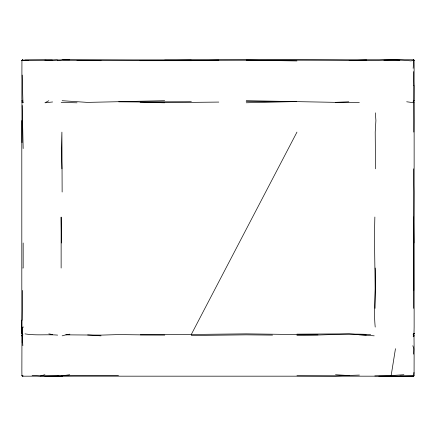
<?xml version="1.0" encoding="UTF-8"?>
<svg xmlns="http://www.w3.org/2000/svg" width="436" height="436" viewBox="0 0 436 436"><rect width="100%" height="100%" fill="white"/><g stroke="black" fill="none" stroke-linecap="round" stroke-linejoin="round"><path stroke-width="0.65" d="M413.797 132.07L413.906 102.182L413.535 101.643L413.906 101.119L413.938 85.652M22.203 342.734L22.22 335.84L22.852 334.853L22.263 334.167L22.585 327.087L23.582 327.087M414.031 60.081L414.031 60.424L413.59 59.879L414.069 60.244L414.135 65.596L414.053 98.58L413.987 101.119L413.486 101.643L413.987 102.182L414.135 120.5L414.135 327.071L413.987 334.298L413.148 334.832L414.053 333.257M21.865 320.128L21.816 333.867L22.394 334.979L21.882 335.84L22.852 334.853M374.867 217.035C373.968 247.485 375.565 277.923 375.053 308.356M413.797 290.398L413.622 217.03L413.938 242.961M22.013 102.258L22.852 101.719L22.895 101.065L22.073 100.727L22.514 101.719L22.013 102.258L21.947 105.452L22.018 142.654M22.585 290.425L22.203 320.128M21.8 120.57L21.816 333.278L22.514 334.853L22.013 335.371L21.947 337.916L21.865 370.802L21.931 375.75L22.389 376.175L413.611 376.175L414.069 375.75L414.135 348.696L413.987 335.355L413.486 334.832L413.938 336.559M413.622 354.146L413.797 348.696L412.838 345.694M378.889 376.241L413.611 376.175L413.938 372.448M413.159 68.332L413.753 60.114L413.404 59.852M374.797 375.919L391.152 375.581L395.463 348.696M414.053 335.355L413.404 334.832L413.987 334.298L414.184 333.257M21.816 335.84L22.596 334.853L22.013 334.314L22.263 334.167M413.987 102.182L413.404 101.643L414.184 100.651M62.146 335.84L65.831 334.848L101.261 335.11L118.706 334.586L140.288 334.853L191.3 334.472L296.96 132.103M413.159 336.559L413.987 335.355M21.953 60.729L22.383 59.868M22.094 102.258L22.514 101.719L21.86 101.065L22.465 101.719M22.247 60.021L21.849 60.506L22.841 59.928L21.931 60.337L21.865 98.656L22.013 101.196L22.596 101.719M48.843 100.721L44.913 102.814L52.614 101.97M413.753 375.876L414.107 375.756L399.834 376.055M32.111 375.358L40.559 375.919L44.903 374.72M414.004 60.261L413.611 59.814L407.251 59.748L24.847 59.95M21.931 375.75L23.163 375.919M22.596 376.143L21.996 375.734M65.831 334.848L69.891 334.161M61.552 375.919L69.738 374.72M61.171 102.395L77.047 102.803M44.903 376.241L58.686 376.066M391.152 375.581L403.889 374.72M349.154 60.653L366.638 59.955M57.634 335.11C46.799 334.199 35.839 335.704 25.005 333.867M296.949 375.761L335.54 375.919L359.411 375.08M164.661 60.13C234.312 60.272 304.028 59.628 373.652 60.648C385.964 59.89 398.646 59.47 411.012 60.915L413.753 60.114M399.834 60.233L383.903 60.244M246.253 100.689L335.507 102.351L348.811 101.79M164.661 100.7L87.353 102.389L62.146 100.716M246.253 102.776L296.742 101.539L246.171 101.675M296.9 335.36C321.512 335.502 346.059 333.164 370.649 334.576M140.054 60.697L191.257 60.691L218.807 60.119M28.749 60.506L22.247 60.212L52.271 60.021M44.903 60.157L48.832 60.495L57.405 60.015L57.405 60.708L62.697 60.015L164.661 60.468L191.257 60.124M296.927 334.15L349.132 333.851L374.197 335.829M191.3 334.472L246.253 333.856L317.958 334.837M191.268 335.502L246.171 334.843L272.516 335.099M118.494 375.358L40.559 375.919M218.807 102.079L191.268 102.373L118.761 101.828M191.339 101.686L140.109 102.231L164.661 102.792M62.697 59.825L69.738 59.825M101.027 60.702L76.992 60.484M22.263 102.406L23.642 102.406M335.507 102.351L359.329 102.346M61.901 168.852L61.296 148.556L61.901 132.13L62.141 192.02M22.841 268.042L23.163 268.042L23.163 243.005M164.661 60.468L191.257 60.691M140.288 334.853L164.775 335.104M246.253 60.114L296.949 60.942M57.405 376.164L62.697 376.241M358.986 334.837L366.245 335.099M335.54 374.72L349.154 375.581M87.647 334.979L101.038 335.84M406.684 101.773L413.78 102.743L413.148 101.643L413.987 101.119M48.843 333.862L52.614 334.586M413.154 376.05L413.611 376.175M413.148 334.832L413.737 335.491M22.073 100.727L22.852 101.719M375.216 327.071C373.216 307.462 376.551 287.695 375.216 268.015M375.363 112.848L375.903 120.516L375.216 132.086L375.516 168.814M22.22 335.84L22.841 345.704M413.415 71.58L413.797 85.652M22.895 101.065L22.203 75.079M23.163 148.567L22.203 105.452M413.415 168.803L413.797 191.976L413.415 308.35M61.476 242.994L61.133 217.068L61.133 268.036"/></g></svg>
